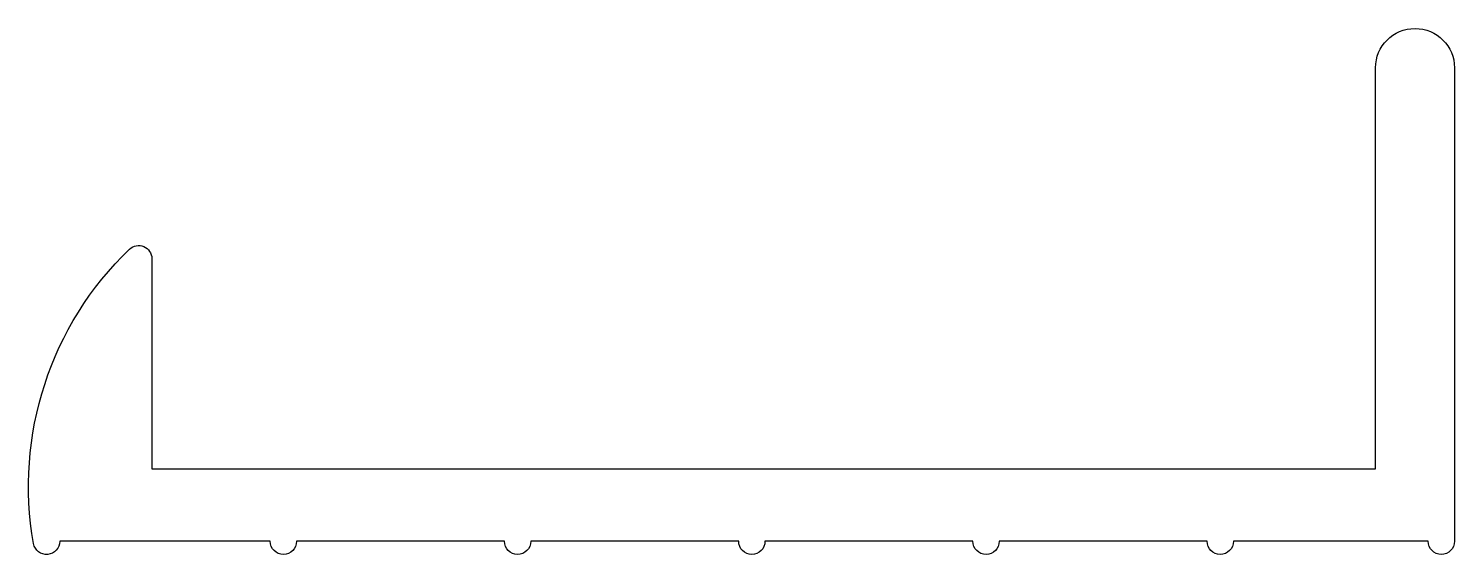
# Model space of a CAD drawing. Extents: x 254.7 to 276.4, y 256.8 to 264.8.
import ezdxf

# ---------------------------------------------------------------- set-up
doc = ezdxf.new("R2010")
doc.units = 0
doc.layers.add('ANA', color=220, linetype='CONTINUOUS')

msp = doc.modelspace()

# ---------------------------------------------------------------- linework, layer by layer
at = {"layer": 'ANA'}
msp.add_lwpolyline([(265.532, 257.043), (262.372, 257.043, -1), (261.972, 257.043), (258.812, 257.043, -1), (258.412, 257.043), (255.212, 257.043, -0.915779), (254.815, 257.008, -0.250284), (256.273, 261.487, -0.661024), (256.612, 261.343), (256.612, 258.143), (275.212, 258.143), (275.212, 264.243, -1), (276.412, 264.243), (276.412, 257.043, -1), (276.012, 257.043), (273.052, 257.043, -1), (272.652, 257.043), (269.492, 257.043, -1), (269.092, 257.043), (265.932, 257.043, -1)], format="xyb", close=True, dxfattribs=at)

doc.saveas('drawing.dxf')
